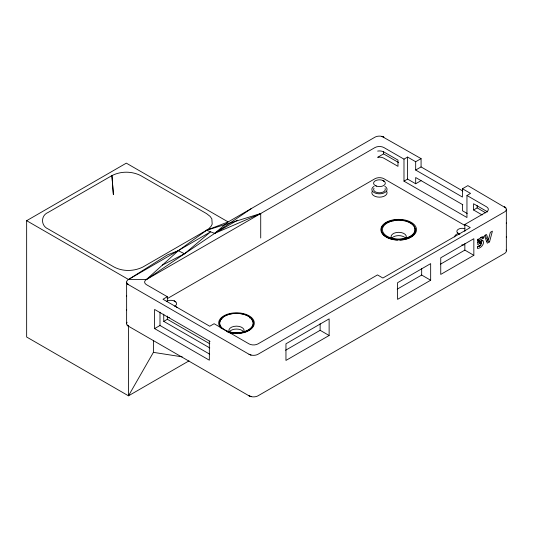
<?xml version="1.0" encoding="UTF-8"?>
<svg xmlns="http://www.w3.org/2000/svg" width="533" height="533" viewBox="0 0 533 533"><rect width="100%" height="100%" fill="white"/><g stroke="black" fill="none" stroke-linecap="round" stroke-linejoin="round"><path stroke-width="0.8" d="M126.621 323.624L126.634 309.533M462.817 191.027L421.077 166.929L421.077 158.621L381.888 136.388A6.363 3.671 0 0 0 374.952 137.188L228.151 221.941L126.321 163.145L26.65 220.689L26.65 337.023L128.486 395.819L153.397 352.36L153.397 340.72M26.65 220.689L128.486 279.485L146.475 279.485L374.952 147.574A6.363 3.671 0 0 1 383.953 147.574L403.987 159.14L403.987 181.16L466.955 217.517L466.955 195.491L486.496 206.777A6.363 3.671 0 0 1 486.496 211.967L464.849 224.466L464.849 231.349M506.337 223.467L506.35 209.376M381.375 230.476L381.375 229.13A16.989 9.807 0 0 1 407.185 221.255A16.989 9.807 0 0 1 406.886 238.104A16.989 9.807 0 0 1 381.361 229.93L381.375 229.13L381.435 230.949A17.389 10.067 1.4 0 0 382.081 232.861L383.38 234.7A17.396 10.074 1.4 0 0 385.239 236.339L387.538 237.705A17.396 10.067 1.5 0 0 390.309 238.831L391.069 239.064M381.375 229.543L381.435 229.07A17.389 10.067 1.4 0 1 381.855 227.651M488.435 239.803L490.333 232.341L492.405 231.149L489.541 241.862L487.275 243.175L484.41 235.759L486.536 234.533L488.435 239.803L486.636 238.764L485.283 235M486.609 241.476L487.742 240.823L488.148 239.297M481.086 243.721L481.725 241.902L481.632 240.23M220.222 320.973L220.482 320.513M382.081 227.185L382.341 226.718M382.647 226.265L383.374 225.392M482.145 240.216C485.903 242.055 481.259 248.644 477.475 248.471L477.475 246.466L480.193 245.64L481.532 243.501L479.287 241.802L477.421 242.575M221.128 319.613L221.515 319.187M167.342 301.192L167.342 296.728L146.475 284.675A6.363 3.671 0 0 1 146.475 279.485L178.315 250.71L208.989 228.557L211.108 226.239L212.181 224.133L211.848 218.896L210.175 216.445L206.577 213.633L140.712 175.604C131.798 171.073 120.851 171.053 111.923 175.604L48.217 212.387C40.575 215.405 40.708 225.912 48.217 229.003L114.082 267.033C122.956 271.723 133.943 271.437 142.871 267.033L206.577 230.249L228.151 221.941L214.659 233.387L206.577 230.249L260.717 213.526L260.717 237.991M479.414 245.693L479.767 245.393M162.398 265.094L184.511 253.768L210.622 231.822L128.486 279.485A6.363 3.671 0 0 0 127.107 283.483L128.486 284.675L249.018 354.265L251.083 355.065A6.363 3.671 0 0 0 258.019 354.265L504.485 211.967A6.363 3.671 0 0 0 505.864 207.97L467.854 185.624L462.457 188.742L462.457 197.05L415.68 170.047L415.68 161.739L421.077 158.621M146.475 279.485L251.723 208.336M480.193 245.64L479.274 246.139L480.719 245.227L478.734 246.293L480.879 245.067M128.486 279.485L167.522 254.867L178.315 250.71L184.511 253.768M478.288 240.41L477.874 240.669L479.673 241.709L481.685 240.663L482.985 240.696M480.34 242.368L481.406 243.028L479.467 241.862L481.266 242.901L480.04 243.135L477.775 244.707L477.775 239.597L483.351 236.372L483.351 238.111L479.673 240.23L477.874 239.19L477.874 240.669L479.673 241.709L479.673 240.23M479.274 246.139L480.553 245.373M385.772 223.467L386.911 222.821M237.505 220.196L214.659 233.387L260.717 213.526M398.704 162.605L383.593 153.884L377.644 157.322A6.363 3.671 0 0 1 383.953 158.241L397.984 166.343L397.984 160.113L383.953 152.012A6.363 3.671 0 0 0 377.644 151.086M403.987 159.14L407.585 157.062L415.68 161.739M167.342 296.728L162.991 299.24L209.762 326.243L214.119 323.731L249.018 343.878A6.363 3.671 0 0 0 258.019 343.878L377.471 274.915L382.874 278.026L470.246 227.584L464.849 224.466M167.309 298.613L374.952 178.735A6.363 3.671 0 0 1 383.953 178.735L464.983 225.519M415.68 170.047L421.077 166.929M403.987 181.16L407.585 179.081L415.68 183.758L421.077 180.64M163.744 314.157L163.744 321.359L167.342 319.28L209.802 343.792M210.055 341.466L154.59 309.446L154.59 328.594L159.987 325.483L209.689 354.172M466.955 195.491L470.552 193.419L462.457 188.742M188.995 360.881L128.486 395.819L128.486 326.016M487.508 211.974A6.363 3.671 0 0 0 486.496 211.215L473.544 203.739L473.544 209.969L477.148 207.89L485.783 212.88M285.595 350.248L320.133 330.307L329.127 335.497L329.127 318.881L285.954 343.805L285.954 360.428L329.127 335.497M480.326 237.778L481.552 237.072L483.351 238.111M397.205 289.172L421.67 275.048L430.664 280.238L430.664 263.622L397.565 282.73L397.565 299.353L430.664 280.238M440.378 264.241L464.849 250.117L473.844 255.314L473.844 238.691L440.738 257.805L440.738 274.422L473.844 255.314M477.535 246.866L478.334 246.446M479.673 243.328L481.086 242.841L478.96 241.822M480.04 243.135L481.086 242.841L479.8 242.355M390.309 221.488L391.069 221.282M242.908 332.832L244.434 332.419A17.329 9.954 0.2 0 0 247.199 331.359L249.484 330.054A17.329 9.954 0.2 0 0 251.343 328.468L252.635 326.682A17.336 9.96 0.2 0 0 253.275 324.804L253.275 322.945A17.336 9.96 0.2 0 0 253.035 322.005M480.4 242.975L481.086 242.841M242.115 333.005L241.316 333.152A17.336 9.96 0.2 0 1 239.683 333.378M392.634 220.929L393.441 220.795M397.538 240.11L396.725 240.063A17.402 10.074 1.5 0 1 393.441 239.63L391.842 239.277M153.397 352.36L182.173 356.85M230.736 332.972L231.542 333.125A17.336 9.96 0.2 0 0 233.174 333.358M229.177 332.592L229.95 332.792M127.107 322.225A6.363 3.671 0 0 0 127.107 325.03L128.486 326.223L249.018 395.812L251.083 396.612A6.363 3.671 0 0 0 258.019 395.812L504.485 253.515A6.363 3.671 0 0 0 506.13 249.97M381.888 136.388L383.953 137.188L382.634 136.601M251.083 355.065L249.018 354.265L250.337 354.851M251.083 396.612L249.018 395.812L250.337 396.399M375.772 185.824L376.438 186.097A5.85 3.378 0 0 0 383.593 185.584A5.85 3.378 0 0 0 384.466 181.46L382.807 180.434A5.85 3.378 0 0 0 375.312 180.807A5.85 3.378 0 0 0 374.659 185.138L376.438 186.097M384 181.073L382.807 180.434L384.466 181.46M464.909 228.73A5.343 3.085 0 0 0 458.433 229.21A5.343 3.085 0 0 0 457.6 232.954L459.18 233.934A5.343 3.085 0 0 0 459.852 234.16M174.604 306.235A5.85 3.378 0 0 0 175.777 301.945L174.118 300.918A5.85 3.378 0 0 0 166.622 301.298M473.544 209.969L482.178 214.952M462.817 204.739L415.68 177.522L415.68 183.758M467.181 213.486L462.457 210.762L462.457 204.532M487.742 240.823L489.541 241.862M480.26 242.435L481.459 243.121M163.744 321.359L209.802 347.949M154.59 328.594L209.336 360.201L209.336 341.053M479.467 241.862L481.406 243.028M175.31 301.558L174.118 300.918L175.777 301.945M457.6 232.954L459.18 233.934L458.04 233.321M480.406 242.408L479.607 241.989L480.613 242.775M127.933 284.316L128.486 284.675L127.107 283.483M505.497 207.537L504.485 206.777L505.864 207.97M127.474 325.463L128.486 326.223L127.107 325.03M251.343 319.274L252.069 320.153M221.128 327.948L220.222 326.589A17.336 9.96 0.2 0 1 219.576 324.704L219.576 322.851A17.336 9.96 0.2 0 1 219.816 321.912M252.369 320.606L252.635 321.066M414.341 227.258L414.607 227.731M113.396 194.472L111.923 175.604L113.369 194.672M506.337 236.825L506.35 250.923M126.621 282.077L126.634 296.175M506.337 222.974L506.337 237.318M477.148 205.558L477.148 207.89M464.849 243.588L464.849 250.117M421.67 268.465L421.67 275.048M407.585 157.062L407.585 179.081M383.593 151.545L383.593 153.884M320.133 323.724L320.133 330.307M167.342 316.069L167.342 319.28M159.987 312.158L159.987 325.483M126.634 295.682L126.634 310.026M385.106 188.555A5.85 3.378 0 0 1 379.15 192.806A5.85 3.378 0 0 1 373.986 188.222M386.738 191.44A7.635 4.404 0 0 1 379.449 197.163A7.635 4.404 0 0 1 372.167 191.44M464.483 244.74A7.635 4.404 0 0 1 461.751 244.933M169.387 317.575A7.635 4.404 0 0 1 167.629 317.262M220.749 327.888A17.809 10.28 0 0 1 233.374 312.951A17.809 10.28 0 0 1 254.134 324.464A17.809 10.28 0 0 1 228.784 332.345M229.53 332.359A7.635 4.404 0 0 1 236.485 326.143A7.635 4.404 0 0 1 243.448 332.359M229.197 332.152A7.635 4.404 0 0 1 236.485 329.054A7.635 4.404 0 0 1 243.774 332.152M223.3 329.281A16.929 9.774 0 0 1 232.828 313.557A16.929 9.774 0 0 1 252.809 325.576A16.929 9.774 0 0 1 225.212 330.427M391.735 238.524A7.635 4.404 0 0 1 398.697 232.308A7.635 4.404 0 0 1 405.653 238.524M391.409 238.724A7.635 4.404 0 0 1 398.697 235.633A7.635 4.404 0 0 1 405.979 238.724M249.484 317.675A17.336 9.96 0.2 0 1 249.99 318.048M228.424 332.372A17.336 9.96 0.2 0 1 227.691 332.132M221.575 319.1A17.336 9.96 0.2 0 1 221.994 318.681M388.87 221.975A17.396 10.074 1.4 0 1 389.576 221.721M415.007 228.684A17.389 10.067 1.5 0 1 415.254 229.643L415.254 231.522A17.389 10.067 1.5 0 1 414.607 233.414L413.308 235.206A17.389 10.074 1.5 0 1 411.443 236.779L409.151 238.071A17.396 10.074 1.5 0 1 406.379 239.097L403.248 239.797A17.402 10.074 1.5 0 1 399.963 240.117M383.44 225.306A17.389 10.067 1.4 0 1 385.299 223.727M176.156 306.801A7.635 4.404 0 0 1 177.296 307.634M454.589 236.945A7.635 4.404 0 0 1 456.814 234.094M384.853 186.317A7.635 4.404 0 0 1 384.853 192.546A7.635 4.404 0 0 1 374.053 192.546A7.635 4.404 0 0 1 374.053 186.317M389.337 238.398A17.809 10.28 0 0 0 416.493 229.956A17.809 10.28 0 0 0 390.256 220.595A17.809 10.28 0 0 0 389.337 238.398M227.498 331.26A16.79 9.694 0 0 0 253.262 323.471A16.79 9.694 0 0 0 228.697 314.483A16.79 9.694 0 0 0 227.498 331.26M389.543 237.425A16.283 9.401 0 0 0 414.934 230.336A16.283 9.401 0 0 0 391.608 221.188A16.283 9.401 0 0 0 389.543 237.425"/></g></svg>
